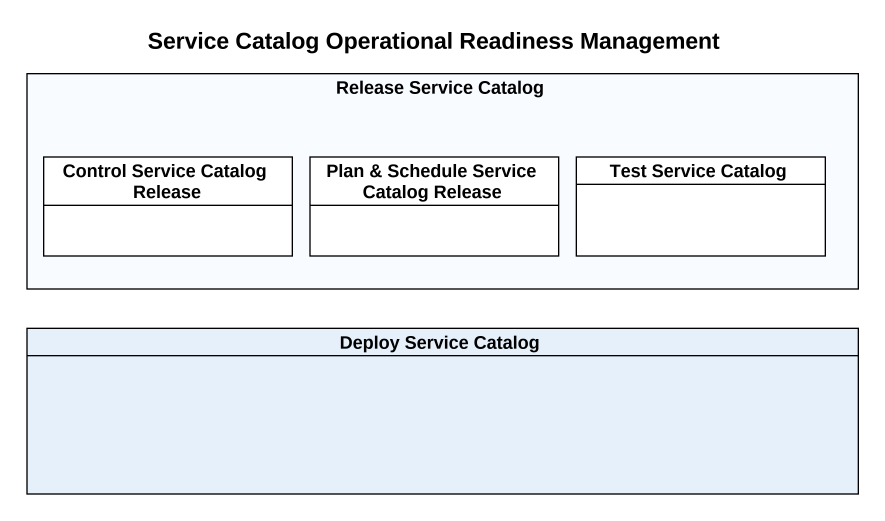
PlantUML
@startuml
title Service Catalog Operational Readiness Management
hide circle
hide empty members
rectangle "Release Service Catalog" as Release_Service_Catalog {
  class "Control Service Catalog Release" as Control_Service_Catalog #FFFFFF
  class "Plan & Schedule Service Catalog Release" as Plan_Schedule_Service #FFFFFF
  class "Test Service Catalog" as Test_Service_Catalog #FFFFFF
}
class "Deploy Service Catalog" as Deploy_Service_Catalog
@enduml
